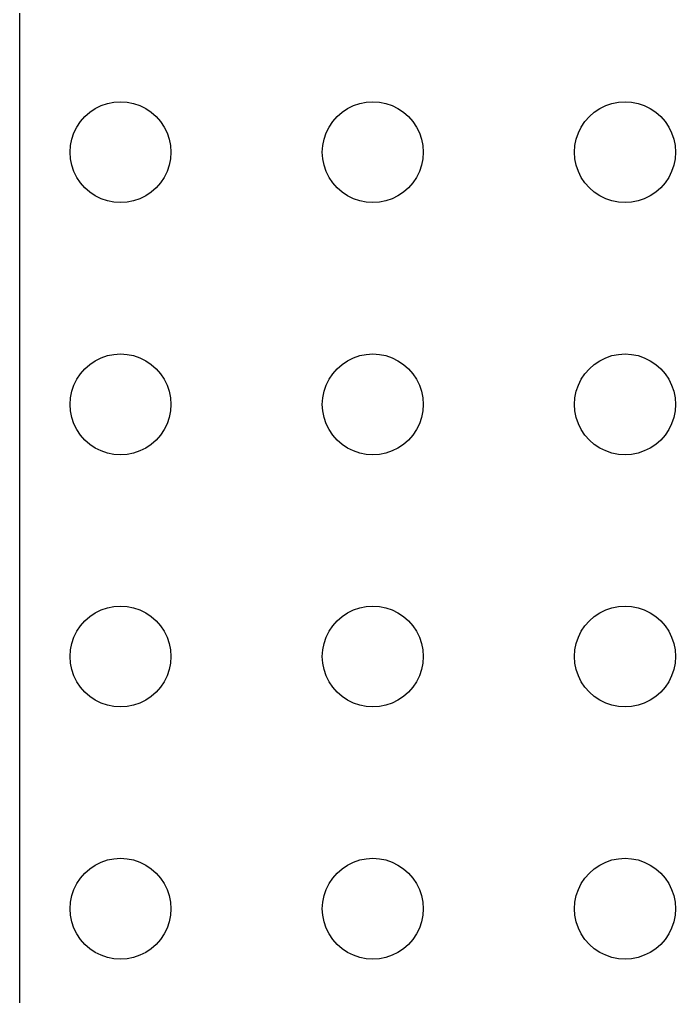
# Model space of a CAD drawing. Header units: metres. Extents: x -111 to 111, y -111 to 111.
# Drawn here: x -111 to -72, y -5.2 to 52.9 of the extents above; entities that cross this region are included whole.
import ezdxf

# ---------------------------------------------------------------- set-up
doc = ezdxf.new("R2010")
doc.units = ezdxf.units.M

msp = doc.modelspace()

# ---------------------------------------------------------------- linework, layer by layer
for p, q in [((-111.005, 106.005), (-111.005, -106.005)), ((-106.5, 47.5981), (-106.148, 47.7716)), ((-106.148, 47.7716), (-105.776, 47.8978)), ((-105.776, 47.8978), (-105.392, 47.9743)), ((-105.392, 47.9743), (-105, 48)), ((-105, 48), (-104.608, 47.9743)), ((-104.608, 47.9743), (-104.224, 47.8978)), ((-104.224, 47.8978), (-103.852, 47.7716)), ((-103.852, 47.7716), (-103.5, 47.5981)), ((-91.5, 47.5981), (-91.148, 47.7716)), ((-91.148, 47.7716), (-90.7765, 47.8978)), ((-90.7765, 47.8978), (-90.3916, 47.9743)), ((-90.3916, 47.9743), (-90, 48)), ((-90, 48), (-89.6084, 47.9743)), ((-89.6084, 47.9743), (-89.2235, 47.8978)), ((-89.2235, 47.8978), (-88.8519, 47.7716)), ((-88.8519, 47.7716), (-88.5, 47.5981)), ((-76.5, 47.5981), (-76.148, 47.7716)), ((-76.148, 47.7716), (-75.7765, 47.8978)), ((-75.7765, 47.8978), (-75.3916, 47.9743)), ((-75.3916, 47.9743), (-75, 48)), ((-75, 48), (-74.6084, 47.9743)), ((-74.6084, 47.9743), (-74.2235, 47.8978)), ((-74.2235, 47.8978), (-73.8519, 47.7716)), ((-73.8519, 47.7716), (-73.5, 47.5981)), ((-107.38, 46.8263), (-107.121, 47.1213)), ((-107.121, 47.1213), (-106.826, 47.3801)), ((-106.826, 47.3801), (-106.5, 47.5981)), ((-103.5, 47.5981), (-103.174, 47.3801)), ((-103.174, 47.3801), (-102.879, 47.1213)), ((-102.879, 47.1213), (-102.62, 46.8263)), ((-92.3801, 46.8263), (-92.1213, 47.1213)), ((-92.1213, 47.1213), (-91.8263, 47.3801)), ((-91.8263, 47.3801), (-91.5, 47.5981)), ((-88.5, 47.5981), (-88.1737, 47.3801)), ((-88.1737, 47.3801), (-87.8787, 47.1213)), ((-87.8787, 47.1213), (-87.6199, 46.8263)), ((-77.3801, 46.8263), (-77.1213, 47.1213)), ((-77.1213, 47.1213), (-76.8263, 47.3801)), ((-76.8263, 47.3801), (-76.5, 47.5981)), ((-73.5, 47.5981), (-73.1737, 47.3801)), ((-73.1737, 47.3801), (-72.8787, 47.1213)), ((-72.8787, 47.1213), (-72.6199, 46.8263)), ((-107.772, 46.148), (-107.598, 46.5)), ((-107.598, 46.5), (-107.38, 46.8263)), ((-102.62, 46.8263), (-102.402, 46.5)), ((-102.402, 46.5), (-102.228, 46.148)), ((-92.7716, 46.148), (-92.5981, 46.5)), ((-92.5981, 46.5), (-92.3801, 46.8263)), ((-87.6199, 46.8263), (-87.4019, 46.5)), ((-87.4019, 46.5), (-87.2284, 46.148)), ((-77.7716, 46.148), (-77.5981, 46.5)), ((-77.5981, 46.5), (-77.3801, 46.8263)), ((-72.6199, 46.8263), (-72.4019, 46.5)), ((-72.4019, 46.5), (-72.2284, 46.148)), ((-107.898, 45.7765), (-107.772, 46.148)), ((-102.228, 46.148), (-102.102, 45.7765)), ((-92.8978, 45.7765), (-92.7716, 46.148)), ((-87.2284, 46.148), (-87.1022, 45.7765)), ((-77.8978, 45.7765), (-77.7716, 46.148)), ((-72.2284, 46.148), (-72.1022, 45.7765)), ((-108, 45), (-107.974, 45.3916)), ((-107.974, 45.3916), (-107.898, 45.7765)), ((-102.102, 45.7765), (-102.026, 45.3916)), ((-102.026, 45.3916), (-102, 45)), ((-93, 45), (-92.9743, 45.3916)), ((-92.9743, 45.3916), (-92.8978, 45.7765)), ((-87.1022, 45.7765), (-87.0257, 45.3916)), ((-87.0257, 45.3916), (-87, 45)), ((-78, 45), (-77.9743, 45.3916)), ((-77.9743, 45.3916), (-77.8978, 45.7765)), ((-72.1022, 45.7765), (-72.0257, 45.3916)), ((-72.0257, 45.3916), (-72, 45)), ((-107.974, 44.6084), (-108, 45)), ((-102, 45), (-102.026, 44.6084)), ((-92.9743, 44.6084), (-93, 45)), ((-87, 45), (-87.0257, 44.6084)), ((-77.9743, 44.6084), (-78, 45)), ((-72, 45), (-72.0257, 44.6084)), ((-107.898, 44.2235), (-107.974, 44.6084)), ((-107.772, 43.8519), (-107.898, 44.2235)), ((-102.102, 44.2235), (-102.228, 43.8519)), ((-102.026, 44.6084), (-102.102, 44.2235)), ((-92.8978, 44.2235), (-92.9743, 44.6084)), ((-92.7716, 43.8519), (-92.8978, 44.2235)), ((-87.1022, 44.2235), (-87.2284, 43.8519)), ((-87.0257, 44.6084), (-87.1022, 44.2235)), ((-77.8978, 44.2235), (-77.9743, 44.6084)), ((-77.7716, 43.8519), (-77.8978, 44.2235)), ((-72.1022, 44.2235), (-72.2284, 43.8519)), ((-72.0257, 44.6084), (-72.1022, 44.2235)), ((-107.598, 43.5), (-107.772, 43.8519)), ((-102.228, 43.8519), (-102.402, 43.5)), ((-92.5981, 43.5), (-92.7716, 43.8519)), ((-87.2284, 43.8519), (-87.4019, 43.5)), ((-77.5981, 43.5), (-77.7716, 43.8519)), ((-72.2284, 43.8519), (-72.4019, 43.5)), ((-107.38, 43.1737), (-107.598, 43.5)), ((-107.121, 42.8787), (-107.38, 43.1737)), ((-102.62, 43.1737), (-102.879, 42.8787)), ((-102.402, 43.5), (-102.62, 43.1737)), ((-92.3801, 43.1737), (-92.5981, 43.5)), ((-92.1213, 42.8787), (-92.3801, 43.1737)), ((-87.6199, 43.1737), (-87.8787, 42.8787)), ((-87.4019, 43.5), (-87.6199, 43.1737)), ((-77.3801, 43.1737), (-77.5981, 43.5)), ((-77.1213, 42.8787), (-77.3801, 43.1737)), ((-72.6199, 43.1737), (-72.8787, 42.8787)), ((-72.4019, 43.5), (-72.6199, 43.1737)), ((-106.826, 42.6199), (-107.121, 42.8787)), ((-106.5, 42.4019), (-106.826, 42.6199)), ((-103.174, 42.6199), (-103.5, 42.4019)), ((-102.879, 42.8787), (-103.174, 42.6199)), ((-91.8263, 42.6199), (-92.1213, 42.8787)), ((-91.5, 42.4019), (-91.8263, 42.6199)), ((-88.1737, 42.6199), (-88.5, 42.4019)), ((-87.8787, 42.8787), (-88.1737, 42.6199)), ((-76.8263, 42.6199), (-77.1213, 42.8787)), ((-76.5, 42.4019), (-76.8263, 42.6199)), ((-73.1737, 42.6199), (-73.5, 42.4019)), ((-72.8787, 42.8787), (-73.1737, 42.6199)), ((-106.148, 42.2284), (-106.5, 42.4019)), ((-105.776, 42.1022), (-106.148, 42.2284)), ((-105.392, 42.0257), (-105.776, 42.1022)), ((-105, 42), (-105.392, 42.0257)), ((-104.608, 42.0257), (-105, 42)), ((-104.224, 42.1022), (-104.608, 42.0257)), ((-103.852, 42.2284), (-104.224, 42.1022)), ((-103.5, 42.4019), (-103.852, 42.2284)), ((-91.148, 42.2284), (-91.5, 42.4019)), ((-90.7765, 42.1022), (-91.148, 42.2284)), ((-90.3916, 42.0257), (-90.7765, 42.1022)), ((-90, 42), (-90.3916, 42.0257)), ((-89.6084, 42.0257), (-90, 42)), ((-89.2235, 42.1022), (-89.6084, 42.0257)), ((-88.8519, 42.2284), (-89.2235, 42.1022)), ((-88.5, 42.4019), (-88.8519, 42.2284)), ((-76.148, 42.2284), (-76.5, 42.4019)), ((-75.7765, 42.1022), (-76.148, 42.2284)), ((-75.3916, 42.0257), (-75.7765, 42.1022)), ((-75, 42), (-75.3916, 42.0257)), ((-74.6084, 42.0257), (-75, 42)), ((-74.2235, 42.1022), (-74.6084, 42.0257)), ((-73.8519, 42.2284), (-74.2235, 42.1022)), ((-73.5, 42.4019), (-73.8519, 42.2284)), ((-106.826, 32.3801), (-106.5, 32.5981)), ((-106.5, 32.5981), (-106.148, 32.7716)), ((-106.148, 32.7716), (-105.776, 32.8978)), ((-105.776, 32.8978), (-105.392, 32.9743)), ((-105.392, 32.9743), (-105, 33)), ((-105, 33), (-104.608, 32.9743)), ((-104.608, 32.9743), (-104.224, 32.8978)), ((-104.224, 32.8978), (-103.852, 32.7716)), ((-103.852, 32.7716), (-103.5, 32.5981)), ((-103.5, 32.5981), (-103.174, 32.3801)), ((-91.8263, 32.3801), (-91.5, 32.5981)), ((-91.5, 32.5981), (-91.148, 32.7716)), ((-91.148, 32.7716), (-90.7765, 32.8978)), ((-90.7765, 32.8978), (-90.3916, 32.9743)), ((-90.3916, 32.9743), (-90, 33)), ((-90, 33), (-89.6084, 32.9743)), ((-89.6084, 32.9743), (-89.2235, 32.8978)), ((-89.2235, 32.8978), (-88.8519, 32.7716)), ((-88.8519, 32.7716), (-88.5, 32.5981)), ((-88.5, 32.5981), (-88.1737, 32.3801)), ((-76.8263, 32.3801), (-76.5, 32.5981)), ((-76.5, 32.5981), (-76.148, 32.7716)), ((-76.148, 32.7716), (-75.7765, 32.8978)), ((-75.7765, 32.8978), (-75.3916, 32.9743)), ((-75.3916, 32.9743), (-75, 33)), ((-75, 33), (-74.6084, 32.9743)), ((-74.6084, 32.9743), (-74.2235, 32.8978)), ((-74.2235, 32.8978), (-73.8519, 32.7716)), ((-73.8519, 32.7716), (-73.5, 32.5981)), ((-73.5, 32.5981), (-73.1737, 32.3801)), ((-107.38, 31.8263), (-107.121, 32.1213)), ((-107.121, 32.1213), (-106.826, 32.3801)), ((-103.174, 32.3801), (-102.879, 32.1213)), ((-102.879, 32.1213), (-102.62, 31.8263)), ((-92.3801, 31.8263), (-92.1213, 32.1213)), ((-92.1213, 32.1213), (-91.8263, 32.3801)), ((-88.1737, 32.3801), (-87.8787, 32.1213)), ((-87.8787, 32.1213), (-87.6199, 31.8263)), ((-77.3801, 31.8263), (-77.1213, 32.1213)), ((-77.1213, 32.1213), (-76.8263, 32.3801)), ((-73.1737, 32.3801), (-72.8787, 32.1213)), ((-72.8787, 32.1213), (-72.6199, 31.8263)), ((-107.772, 31.148), (-107.598, 31.5)), ((-107.598, 31.5), (-107.38, 31.8263)), ((-102.62, 31.8263), (-102.402, 31.5)), ((-102.402, 31.5), (-102.228, 31.148)), ((-92.7716, 31.148), (-92.5981, 31.5)), ((-92.5981, 31.5), (-92.3801, 31.8263)), ((-87.6199, 31.8263), (-87.4019, 31.5)), ((-87.4019, 31.5), (-87.2284, 31.148)), ((-77.7716, 31.148), (-77.5981, 31.5)), ((-77.5981, 31.5), (-77.3801, 31.8263)), ((-72.6199, 31.8263), (-72.4019, 31.5)), ((-72.4019, 31.5), (-72.2284, 31.148)), ((-107.898, 30.7764), (-107.772, 31.148)), ((-102.228, 31.148), (-102.102, 30.7764)), ((-92.8978, 30.7764), (-92.7716, 31.148)), ((-87.2284, 31.148), (-87.1022, 30.7764)), ((-77.8978, 30.7764), (-77.7716, 31.148)), ((-72.2284, 31.148), (-72.1022, 30.7764)), ((-108, 30), (-107.974, 30.3916)), ((-107.974, 30.3916), (-107.898, 30.7764)), ((-102.102, 30.7764), (-102.026, 30.3916)), ((-102.026, 30.3916), (-102, 30)), ((-93, 30), (-92.9743, 30.3916)), ((-92.9743, 30.3916), (-92.8978, 30.7764)), ((-87.1022, 30.7764), (-87.0257, 30.3916)), ((-87.0257, 30.3916), (-87, 30)), ((-78, 30), (-77.9743, 30.3916)), ((-77.9743, 30.3916), (-77.8978, 30.7764)), ((-72.1022, 30.7764), (-72.0257, 30.3916)), ((-72.0257, 30.3916), (-72, 30)), ((-107.974, 29.6084), (-108, 30)), ((-102, 30), (-102.026, 29.6084)), ((-92.9743, 29.6084), (-93, 30)), ((-87, 30), (-87.0257, 29.6084)), ((-77.9743, 29.6084), (-78, 30)), ((-72, 30), (-72.0257, 29.6084)), ((-107.898, 29.2235), (-107.974, 29.6084)), ((-107.772, 28.8519), (-107.898, 29.2235)), ((-102.102, 29.2235), (-102.228, 28.8519)), ((-102.026, 29.6084), (-102.102, 29.2235)), ((-92.8978, 29.2235), (-92.9743, 29.6084)), ((-92.7716, 28.8519), (-92.8978, 29.2235)), ((-87.1022, 29.2235), (-87.2284, 28.8519)), ((-87.0257, 29.6084), (-87.1022, 29.2235)), ((-77.8978, 29.2235), (-77.9743, 29.6084)), ((-77.7716, 28.8519), (-77.8978, 29.2235)), ((-72.1022, 29.2235), (-72.2284, 28.8519)), ((-72.0257, 29.6084), (-72.1022, 29.2235)), ((-107.598, 28.5), (-107.772, 28.8519)), ((-107.38, 28.1737), (-107.598, 28.5)), ((-102.402, 28.5), (-102.62, 28.1737)), ((-102.228, 28.8519), (-102.402, 28.5)), ((-92.5981, 28.5), (-92.7716, 28.8519)), ((-92.3801, 28.1737), (-92.5981, 28.5)), ((-87.4019, 28.5), (-87.6199, 28.1737)), ((-87.2284, 28.8519), (-87.4019, 28.5)), ((-77.5981, 28.5), (-77.7716, 28.8519)), ((-77.3801, 28.1737), (-77.5981, 28.5)), ((-72.4019, 28.5), (-72.6199, 28.1737)), ((-72.2284, 28.8519), (-72.4019, 28.5)), ((-107.121, 27.8787), (-107.38, 28.1737)), ((-102.62, 28.1737), (-102.879, 27.8787)), ((-92.1213, 27.8787), (-92.3801, 28.1737)), ((-87.6199, 28.1737), (-87.8787, 27.8787)), ((-77.1213, 27.8787), (-77.3801, 28.1737)), ((-72.6199, 28.1737), (-72.8787, 27.8787)), ((-106.826, 27.6199), (-107.121, 27.8787)), ((-106.5, 27.4019), (-106.826, 27.6199)), ((-106.148, 27.2283), (-106.5, 27.4019)), ((-103.5, 27.4019), (-103.852, 27.2283)), ((-103.174, 27.6199), (-103.5, 27.4019)), ((-102.879, 27.8787), (-103.174, 27.6199)), ((-91.8263, 27.6199), (-92.1213, 27.8787)), ((-91.5, 27.4019), (-91.8263, 27.6199)), ((-91.148, 27.2283), (-91.5, 27.4019)), ((-88.5, 27.4019), (-88.8519, 27.2283)), ((-88.1737, 27.6199), (-88.5, 27.4019)), ((-87.8787, 27.8787), (-88.1737, 27.6199)), ((-76.8263, 27.6199), (-77.1213, 27.8787)), ((-76.5, 27.4019), (-76.8263, 27.6199)), ((-76.148, 27.2283), (-76.5, 27.4019)), ((-73.5, 27.4019), (-73.8519, 27.2283)), ((-73.1737, 27.6199), (-73.5, 27.4019)), ((-72.8787, 27.8787), (-73.1737, 27.6199)), ((-105.776, 27.1022), (-106.148, 27.2283)), ((-105.392, 27.0257), (-105.776, 27.1022)), ((-105, 27), (-105.392, 27.0257)), ((-104.608, 27.0257), (-105, 27)), ((-104.224, 27.1022), (-104.608, 27.0257)), ((-103.852, 27.2283), (-104.224, 27.1022)), ((-90.7765, 27.1022), (-91.148, 27.2283)), ((-90.3916, 27.0257), (-90.7765, 27.1022)), ((-90, 27), (-90.3916, 27.0257)), ((-89.6084, 27.0257), (-90, 27)), ((-89.2235, 27.1022), (-89.6084, 27.0257)), ((-88.8519, 27.2283), (-89.2235, 27.1022)), ((-75.7765, 27.1022), (-76.148, 27.2283)), ((-75.3916, 27.0257), (-75.7765, 27.1022)), ((-75, 27), (-75.3916, 27.0257)), ((-74.6084, 27.0257), (-75, 27)), ((-74.2235, 27.1022), (-74.6084, 27.0257)), ((-73.8519, 27.2283), (-74.2235, 27.1022)), ((-106.826, 17.3801), (-106.5, 17.5981)), ((-106.5, 17.5981), (-106.148, 17.7716)), ((-106.148, 17.7716), (-105.776, 17.8978)), ((-105.776, 17.8978), (-105.392, 17.9743)), ((-105.392, 17.9743), (-105, 18)), ((-105, 18), (-104.608, 17.9743)), ((-104.608, 17.9743), (-104.224, 17.8978)), ((-104.224, 17.8978), (-103.852, 17.7716)), ((-103.852, 17.7716), (-103.5, 17.5981)), ((-103.5, 17.5981), (-103.174, 17.3801)), ((-91.8263, 17.3801), (-91.5, 17.5981)), ((-91.5, 17.5981), (-91.148, 17.7716)), ((-91.148, 17.7716), (-90.7765, 17.8978)), ((-90.7765, 17.8978), (-90.3916, 17.9743)), ((-90.3916, 17.9743), (-90, 18)), ((-90, 18), (-89.6084, 17.9743)), ((-89.6084, 17.9743), (-89.2235, 17.8978)), ((-89.2235, 17.8978), (-88.8519, 17.7716)), ((-88.8519, 17.7716), (-88.5, 17.5981)), ((-88.5, 17.5981), (-88.1737, 17.3801)), ((-76.8263, 17.3801), (-76.5, 17.5981)), ((-76.5, 17.5981), (-76.148, 17.7716)), ((-76.148, 17.7716), (-75.7765, 17.8978)), ((-75.7765, 17.8978), (-75.3916, 17.9743)), ((-75.3916, 17.9743), (-75, 18)), ((-75, 18), (-74.6084, 17.9743)), ((-74.6084, 17.9743), (-74.2235, 17.8978)), ((-74.2235, 17.8978), (-73.8519, 17.7716)), ((-73.8519, 17.7716), (-73.5, 17.5981)), ((-73.5, 17.5981), (-73.1737, 17.3801)), ((-107.38, 16.8263), (-107.121, 17.1213)), ((-107.121, 17.1213), (-106.826, 17.3801)), ((-103.174, 17.3801), (-102.879, 17.1213)), ((-102.879, 17.1213), (-102.62, 16.8263)), ((-92.3801, 16.8263), (-92.1213, 17.1213)), ((-92.1213, 17.1213), (-91.8263, 17.3801)), ((-88.1737, 17.3801), (-87.8787, 17.1213)), ((-87.8787, 17.1213), (-87.6199, 16.8263)), ((-77.3801, 16.8263), (-77.1213, 17.1213)), ((-77.1213, 17.1213), (-76.8263, 17.3801)), ((-73.1737, 17.3801), (-72.8787, 17.1213)), ((-72.8787, 17.1213), (-72.6199, 16.8263)), ((-107.772, 16.148), (-107.598, 16.5)), ((-107.598, 16.5), (-107.38, 16.8263)), ((-102.62, 16.8263), (-102.402, 16.5)), ((-102.402, 16.5), (-102.228, 16.148)), ((-92.7716, 16.148), (-92.5981, 16.5)), ((-92.5981, 16.5), (-92.3801, 16.8263)), ((-87.6199, 16.8263), (-87.4019, 16.5)), ((-87.4019, 16.5), (-87.2284, 16.148)), ((-77.7716, 16.148), (-77.5981, 16.5)), ((-77.5981, 16.5), (-77.3801, 16.8263)), ((-72.6199, 16.8263), (-72.4019, 16.5)), ((-72.4019, 16.5), (-72.2284, 16.148)), ((-107.974, 15.3916), (-107.898, 15.7764)), ((-107.898, 15.7764), (-107.772, 16.148)), ((-102.228, 16.148), (-102.102, 15.7764)), ((-102.102, 15.7764), (-102.026, 15.3916)), ((-92.9743, 15.3916), (-92.8978, 15.7764)), ((-92.8978, 15.7764), (-92.7716, 16.148)), ((-87.2284, 16.148), (-87.1022, 15.7764)), ((-87.1022, 15.7764), (-87.0257, 15.3916)), ((-77.9743, 15.3916), (-77.8978, 15.7764)), ((-77.8978, 15.7764), (-77.7716, 16.148)), ((-72.2284, 16.148), (-72.1022, 15.7764)), ((-72.1022, 15.7764), (-72.0257, 15.3916)), ((-108, 15), (-107.974, 15.3916)), ((-102.026, 15.3916), (-102, 15)), ((-93, 15), (-92.9743, 15.3916)), ((-87.0257, 15.3916), (-87, 15)), ((-78, 15), (-77.9743, 15.3916)), ((-72.0257, 15.3916), (-72, 15)), ((-107.974, 14.6084), (-108, 15)), ((-107.898, 14.2235), (-107.974, 14.6084)), ((-102.026, 14.6084), (-102.102, 14.2235)), ((-102, 15), (-102.026, 14.6084)), ((-92.9743, 14.6084), (-93, 15)), ((-92.8978, 14.2235), (-92.9743, 14.6084)), ((-87.0257, 14.6084), (-87.1022, 14.2235)), ((-87, 15), (-87.0257, 14.6084)), ((-77.9743, 14.6084), (-78, 15)), ((-77.8978, 14.2235), (-77.9743, 14.6084)), ((-72.0257, 14.6084), (-72.1022, 14.2235)), ((-72, 15), (-72.0257, 14.6084)), ((-107.772, 13.8519), (-107.898, 14.2235)), ((-102.102, 14.2235), (-102.228, 13.8519)), ((-92.7716, 13.8519), (-92.8978, 14.2235)), ((-87.1022, 14.2235), (-87.2284, 13.8519)), ((-77.7716, 13.8519), (-77.8978, 14.2235)), ((-72.1022, 14.2235), (-72.2284, 13.8519)), ((-107.598, 13.5), (-107.772, 13.8519)), ((-107.38, 13.1737), (-107.598, 13.5)), ((-102.402, 13.5), (-102.62, 13.1737)), ((-102.228, 13.8519), (-102.402, 13.5)), ((-92.5981, 13.5), (-92.7716, 13.8519)), ((-92.3801, 13.1737), (-92.5981, 13.5)), ((-87.4019, 13.5), (-87.6199, 13.1737)), ((-87.2284, 13.8519), (-87.4019, 13.5)), ((-77.5981, 13.5), (-77.7716, 13.8519)), ((-77.3801, 13.1737), (-77.5981, 13.5)), ((-72.4019, 13.5), (-72.6199, 13.1737)), ((-72.2284, 13.8519), (-72.4019, 13.5)), ((-107.121, 12.8787), (-107.38, 13.1737)), ((-106.826, 12.6199), (-107.121, 12.8787)), ((-102.879, 12.8787), (-103.174, 12.6199)), ((-102.62, 13.1737), (-102.879, 12.8787)), ((-92.1213, 12.8787), (-92.3801, 13.1737)), ((-91.8263, 12.6199), (-92.1213, 12.8787)), ((-87.8787, 12.8787), (-88.1737, 12.6199)), ((-87.6199, 13.1737), (-87.8787, 12.8787)), ((-77.1213, 12.8787), (-77.3801, 13.1737)), ((-76.8263, 12.6199), (-77.1213, 12.8787)), ((-72.8787, 12.8787), (-73.1737, 12.6199)), ((-72.6199, 13.1737), (-72.8787, 12.8787)), ((-106.5, 12.4019), (-106.826, 12.6199)), ((-106.148, 12.2283), (-106.5, 12.4019)), ((-105.776, 12.1022), (-106.148, 12.2283)), ((-103.852, 12.2283), (-104.224, 12.1022)), ((-103.5, 12.4019), (-103.852, 12.2283)), ((-103.174, 12.6199), (-103.5, 12.4019)), ((-91.5, 12.4019), (-91.8263, 12.6199)), ((-91.148, 12.2283), (-91.5, 12.4019)), ((-90.7765, 12.1022), (-91.148, 12.2283)), ((-88.8519, 12.2283), (-89.2235, 12.1022)), ((-88.5, 12.4019), (-88.8519, 12.2283)), ((-88.1737, 12.6199), (-88.5, 12.4019)), ((-76.5, 12.4019), (-76.8263, 12.6199)), ((-76.148, 12.2283), (-76.5, 12.4019)), ((-75.7765, 12.1022), (-76.148, 12.2283)), ((-73.8519, 12.2283), (-74.2235, 12.1022)), ((-73.5, 12.4019), (-73.8519, 12.2283)), ((-73.1737, 12.6199), (-73.5, 12.4019)), ((-105.392, 12.0257), (-105.776, 12.1022)), ((-105, 12), (-105.392, 12.0257)), ((-104.608, 12.0257), (-105, 12)), ((-104.224, 12.1022), (-104.608, 12.0257)), ((-90.3916, 12.0257), (-90.7765, 12.1022)), ((-90, 12), (-90.3916, 12.0257)), ((-89.6084, 12.0257), (-90, 12)), ((-89.2235, 12.1022), (-89.6084, 12.0257)), ((-75.3916, 12.0257), (-75.7765, 12.1022)), ((-75, 12), (-75.3916, 12.0257)), ((-74.6084, 12.0257), (-75, 12)), ((-74.2235, 12.1022), (-74.6084, 12.0257)), ((-105.776, 2.89777), (-105.392, 2.97432)), ((-105.392, 2.97432), (-105, 3)), ((-105, 3), (-104.608, 2.97432)), ((-104.608, 2.97432), (-104.224, 2.89777)), ((-90.7765, 2.89777), (-90.3916, 2.97432)), ((-90.3916, 2.97432), (-90, 3)), ((-90, 3), (-89.6084, 2.97432)), ((-89.6084, 2.97432), (-89.2235, 2.89777)), ((-75.7765, 2.89777), (-75.3916, 2.97432)), ((-75.3916, 2.97432), (-75, 3)), ((-75, 3), (-74.6084, 2.97432)), ((-74.6084, 2.97432), (-74.2235, 2.89777)), ((-107.121, 2.12131), (-106.826, 2.38005)), ((-106.826, 2.38005), (-106.5, 2.59807)), ((-106.5, 2.59807), (-106.148, 2.77164)), ((-106.148, 2.77164), (-105.776, 2.89777)), ((-104.224, 2.89777), (-103.852, 2.77164)), ((-103.852, 2.77164), (-103.5, 2.59807)), ((-103.5, 2.59807), (-103.174, 2.38005)), ((-103.174, 2.38005), (-102.879, 2.12131)), ((-92.1213, 2.12131), (-91.8263, 2.38005)), ((-91.8263, 2.38005), (-91.5, 2.59807)), ((-91.5, 2.59807), (-91.148, 2.77164)), ((-91.148, 2.77164), (-90.7765, 2.89777)), ((-89.2235, 2.89777), (-88.8519, 2.77164)), ((-88.8519, 2.77164), (-88.5, 2.59807)), ((-88.5, 2.59807), (-88.1737, 2.38005)), ((-88.1737, 2.38005), (-87.8787, 2.12131)), ((-77.1213, 2.12131), (-76.8263, 2.38005)), ((-76.8263, 2.38005), (-76.5, 2.59807)), ((-76.5, 2.59807), (-76.148, 2.77164)), ((-76.148, 2.77164), (-75.7765, 2.89777)), ((-74.2235, 2.89777), (-73.8519, 2.77164)), ((-73.8519, 2.77164), (-73.5, 2.59807)), ((-73.5, 2.59807), (-73.1737, 2.38005)), ((-73.1737, 2.38005), (-72.8787, 2.12131)), ((-107.598, 1.5), (-107.38, 1.82628)), ((-107.38, 1.82628), (-107.121, 2.12131)), ((-102.879, 2.12131), (-102.62, 1.82628)), ((-102.62, 1.82628), (-102.402, 1.5)), ((-92.5981, 1.5), (-92.3801, 1.82628)), ((-92.3801, 1.82628), (-92.1213, 2.12131)), ((-87.8787, 2.12131), (-87.6199, 1.82628)), ((-87.6199, 1.82628), (-87.4019, 1.5)), ((-77.5981, 1.5), (-77.3801, 1.82628)), ((-77.3801, 1.82628), (-77.1213, 2.12131)), ((-72.8787, 2.12131), (-72.6199, 1.82628)), ((-72.6199, 1.82628), (-72.4019, 1.5)), ((-107.772, 1.14804), (-107.598, 1.5)), ((-102.402, 1.5), (-102.228, 1.14804)), ((-92.7716, 1.14804), (-92.5981, 1.5)), ((-87.4019, 1.5), (-87.2284, 1.14804)), ((-77.7716, 1.14804), (-77.5981, 1.5)), ((-72.4019, 1.5), (-72.2284, 1.14804)), ((-107.974, 0.39157), (-107.898, 0.77644)), ((-107.898, 0.77644), (-107.772, 1.14804)), ((-102.228, 1.14804), (-102.102, 0.77644)), ((-102.102, 0.77644), (-102.026, 0.39157)), ((-92.9743, 0.39157), (-92.8978, 0.77644)), ((-92.8978, 0.77644), (-92.7716, 1.14804)), ((-87.2284, 1.14804), (-87.1022, 0.77644)), ((-87.1022, 0.77644), (-87.0257, 0.39157)), ((-77.9743, 0.39157), (-77.8978, 0.77644)), ((-77.8978, 0.77644), (-77.7716, 1.14804)), ((-72.2284, 1.14804), (-72.1022, 0.77644)), ((-72.1022, 0.77644), (-72.0257, 0.39157)), ((-108, 0), (-107.974, 0.39157)), ((-107.974, -0.39157), (-108, 0)), ((-102.026, 0.39157), (-102, 0)), ((-102, 0), (-102.026, -0.39157)), ((-93, 0), (-92.9743, 0.39157)), ((-92.9743, -0.39157), (-93, 0)), ((-87.0257, 0.39157), (-87, 0)), ((-87, 0), (-87.0257, -0.39157)), ((-78, 0), (-77.9743, 0.39157)), ((-77.9743, -0.39157), (-78, 0)), ((-72.0257, 0.39157), (-72, 0)), ((-72, 0), (-72.0257, -0.39157)), ((-107.898, -0.77644), (-107.974, -0.39157)), ((-102.026, -0.39157), (-102.102, -0.77644)), ((-92.8978, -0.77644), (-92.9743, -0.39157)), ((-87.0257, -0.39157), (-87.1022, -0.77644)), ((-77.8978, -0.77644), (-77.9743, -0.39157)), ((-72.0257, -0.39157), (-72.1022, -0.77644)), ((-107.772, -1.14804), (-107.898, -0.77644)), ((-107.598, -1.5), (-107.772, -1.14804)), ((-102.228, -1.14804), (-102.402, -1.5)), ((-102.102, -0.77644), (-102.228, -1.14804)), ((-92.7716, -1.14804), (-92.8978, -0.77644)), ((-92.5981, -1.5), (-92.7716, -1.14804)), ((-87.2284, -1.14804), (-87.4019, -1.5)), ((-87.1022, -0.77644), (-87.2284, -1.14804)), ((-77.7716, -1.14804), (-77.8978, -0.77644)), ((-77.5981, -1.5), (-77.7716, -1.14804)), ((-72.2284, -1.14804), (-72.4019, -1.5)), ((-72.1022, -0.77644), (-72.2284, -1.14804)), ((-107.38, -1.82628), (-107.598, -1.5)), ((-102.402, -1.5), (-102.62, -1.82628)), ((-92.3801, -1.82628), (-92.5981, -1.5)), ((-87.4019, -1.5), (-87.6199, -1.82628)), ((-77.3801, -1.82628), (-77.5981, -1.5)), ((-72.4019, -1.5), (-72.6199, -1.82628)), ((-107.121, -2.12131), (-107.38, -1.82628)), ((-106.826, -2.38005), (-107.121, -2.12131)), ((-102.879, -2.12131), (-103.174, -2.38005)), ((-102.62, -1.82628), (-102.879, -2.12131)), ((-92.1213, -2.12131), (-92.3801, -1.82628)), ((-91.8263, -2.38005), (-92.1213, -2.12131)), ((-87.8787, -2.12131), (-88.1737, -2.38005)), ((-87.6199, -1.82628), (-87.8787, -2.12131)), ((-77.1213, -2.12131), (-77.3801, -1.82628)), ((-76.8263, -2.38005), (-77.1213, -2.12131)), ((-72.8787, -2.12131), (-73.1737, -2.38005)), ((-72.6199, -1.82628), (-72.8787, -2.12131)), ((-106.5, -2.59807), (-106.826, -2.38005)), ((-106.148, -2.77164), (-106.5, -2.59807)), ((-105.776, -2.89777), (-106.148, -2.77164)), ((-105.392, -2.97432), (-105.776, -2.89777)), ((-104.224, -2.89777), (-104.608, -2.97432)), ((-103.852, -2.77164), (-104.224, -2.89777)), ((-103.5, -2.59807), (-103.852, -2.77164)), ((-103.174, -2.38005), (-103.5, -2.59807)), ((-91.5, -2.59807), (-91.8263, -2.38005)), ((-91.148, -2.77164), (-91.5, -2.59807)), ((-90.7765, -2.89777), (-91.148, -2.77164)), ((-90.3916, -2.97432), (-90.7765, -2.89777)), ((-89.2235, -2.89777), (-89.6084, -2.97432)), ((-88.8519, -2.77164), (-89.2235, -2.89777)), ((-88.5, -2.59807), (-88.8519, -2.77164)), ((-88.1737, -2.38005), (-88.5, -2.59807)), ((-76.5, -2.59807), (-76.8263, -2.38005)), ((-76.148, -2.77164), (-76.5, -2.59807)), ((-75.7765, -2.89777), (-76.148, -2.77164)), ((-75.3916, -2.97432), (-75.7765, -2.89777)), ((-74.2235, -2.89777), (-74.6084, -2.97432)), ((-73.8519, -2.77164), (-74.2235, -2.89777)), ((-73.5, -2.59807), (-73.8519, -2.77164)), ((-73.1737, -2.38005), (-73.5, -2.59807)), ((-105, -3), (-105.392, -2.97432)), ((-104.608, -2.97432), (-105, -3)), ((-90, -3), (-90.3916, -2.97432)), ((-89.6084, -2.97432), (-90, -3)), ((-75, -3), (-75.3916, -2.97432)), ((-74.6084, -2.97432), (-75, -3))]:
    msp.add_line(p, q)

doc.saveas('drawing.dxf')
